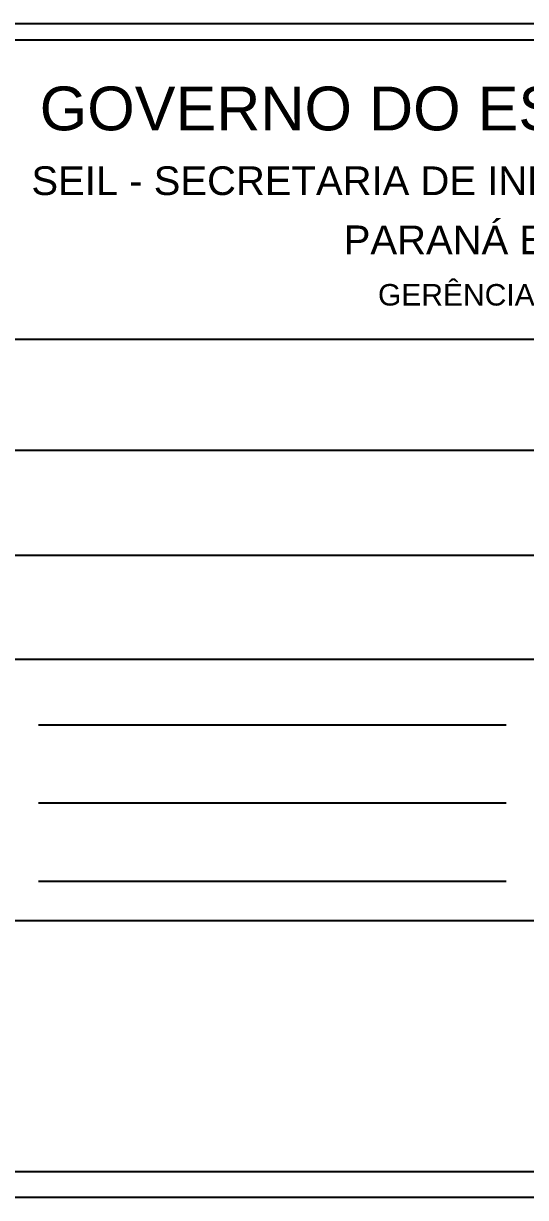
# Model space of a CAD drawing. Header units: millimetres. Extents: x 0 to 687901, y 0 to 346525.
# Drawn here: x 84583 to 87482, y 166088 to 172859 of the extents above; entities that cross this region are included whole.
import ezdxf
from ezdxf.enums import TextEntityAlignment as Align

# ---------------------------------------------------------------- set-up
doc = ezdxf.new("R2010")
doc.units = ezdxf.units.MM
doc.layers.add('ARQ_Texto', color=7, linetype='Continuous')
doc.styles.add('ARIAL', font='arial.ttf')

msp = doc.modelspace()

# ---------------------------------------------------------------- linework, layer by layer
at = {"layer": 'ARQ_Texto'}
for p, q in [((80619.9, 172858.9), (93744.9, 172858.9)), ((80769.9, 171039), (93615.5, 171039)), ((80769.9, 170398.5), (93615.4, 170398.5)), ((80769.9, 169792.2), (93615.4, 169792.2)), ((80769.9, 169192.1), (93615.5, 169192.1)), ((87369.9, 168811.4), (84669.9, 168811.4)), ((87369.9, 168361.4), (84669.9, 168361.4)), ((87369.8, 167911.4), (84669.9, 167911.4)), ((80769.9, 167686.4), (91235.7, 167686.4)), ((80769.9, 166238.1), (91235.7, 166238.1))]:
    msp.add_line(p, q, dxfattribs=at)
msp.add_lwpolyline([(93744.9, 166088.1), (80619.9, 166088.1), (80619.9, 172764.3), (93744.9, 172764.3)], close=True, dxfattribs=at)

# ---------------------------------------------------------------- texts
at = {"layer": 'ARQ_Texto', "style": 'ARIAL'}
for s, height, p in [('GOVERNO DO ESTADO DO PARANÁ', 252.567, (87754.6, 172368.6)), ('SEIL - SECRETARIA DE INFRAESTRUTURA E LOGÍSTICA', 165.375, (87754.6, 171952)), ('PARANÁ EDIFICAÇÕES', 165.375, (87722.6, 171611)), ('GERÊNCIA DE PROJETOS', 124.031, (87718.1, 171294.1))]:
    msp.add_text(s, height=height, rotation=359.99469, dxfattribs=at).set_placement(p, align=Align.MIDDLE_CENTER)

doc.saveas('drawing.dxf')
